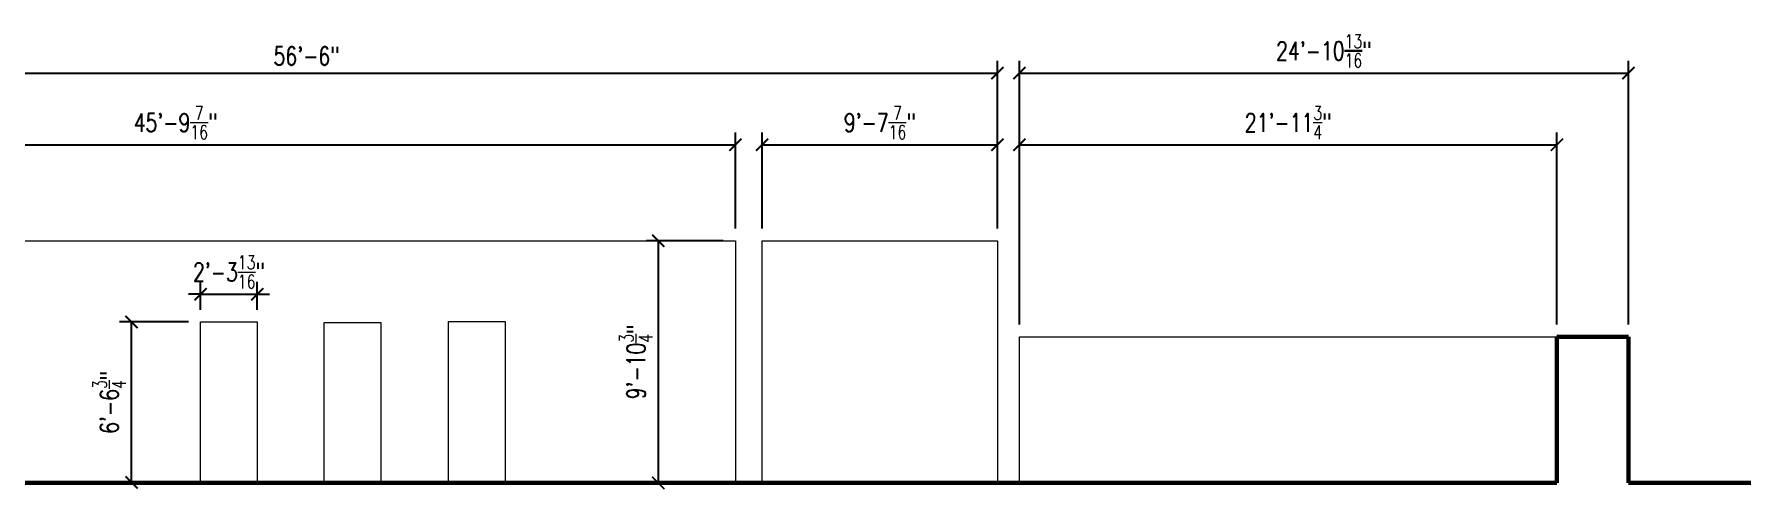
# Model space of a CAD drawing. Header units: inches. Extents: x -4012361 to -4008495, y 4010077 to 4012579.
# Drawn here: x -4011519 to -4010676, y 4011845 to 4012068 of the extents above; entities that cross this region are included whole.
import ezdxf

# ---------------------------------------------------------------- set-up
doc = ezdxf.new("R2010")
doc.units = ezdxf.units.IN
doc.header["$LTSCALE"] = 0.5
doc.header["$MEASUREMENT"] = 0
doc.layers.get('0').update_dxf_attribs({"color": 250})
doc.layers.get('Defpoints').update_dxf_attribs({"color": 250})
for name, color, linetype, lineweight in [('Cut', 250, 'Continuous', 60), ('Distant Edges', 250, 'Continuous', 18), ('Large Dimensions', 1, 'Continuous', 30), ('Small Dimensions', 170, 'Continuous', 15)]:
    doc.layers.add(name, color=color, linetype=linetype, lineweight=lineweight)
doc.styles.add('Arch-Dim', font='romans.shx', dxfattribs={"width": 0.75})
doc.dimstyles.new('Annotative', dxfattribs={"dimscale": 96, "dimtxt": 0.09375, "dimasz": 0.0625, "dimexe": 0.0625, "dimexo": 0.0625, "dimgap": 0.03125, "dimtad": 1, "dimdec": 4, "dimzin": 3, "dimdsep": 46, "dimlunit": 4, "dimtxsty": 'Arch-Dim', "dimblk": 'ARCHTICK', "dimcen": 0.09375, "dimazin": 2, "dimtfac": 0.75, "dimtdec": 4, "dimtix": 1, "dimtmove": 2, "dimatfit": 3, "dimfxl": 1, "dimtolj": 1, "dimtzin": 0, "dimarcsym": 0})

# ---------------------------------------------------------------- blocks, each defined once
blk = doc.blocks.new('_ArchTick')
at = {"color": 0, "linetype": 'ByBlock', "const_width": 0.15}
blk.add_lwpolyline([(-0.5, -0.5), (0.5, 0.5)], dxfattribs=at)
blk = doc.blocks.new('*D24')
at = {"layer": 'Defpoints', "color": 0, "transparency": 16777216}
for p in [(-4011046, 4012049.07), (-4011724, 4011966.82), (-4011046, 4011966.75)]:
    blk.add_point(p, dxfattribs=at)
at = {"layer": 'Large Dimensions', "color": 0, "lineweight": -2, "transparency": 16777216}
for p, q in [((-4011724, 4011972.82), (-4011724, 4012055.07)), ((-4011046, 4011972.75), (-4011046, 4012055.07)), ((-4011724, 4012049.07), (-4011046, 4012049.07))]:
    blk.add_line(p, q, dxfattribs=at)
at = {"layer": 'Large Dimensions', "color": 0, "lineweight": -2, "transparency": 16777216, "xscale": 6, "yscale": 6, "zscale": 6, "rotation": 180}
blk.add_blockref('_ArchTick', (-4011724, 4012049.07), dxfattribs=at)
at = {"layer": 'Large Dimensions', "color": 0, "lineweight": -2, "transparency": 16777216, "xscale": 6, "yscale": 6, "zscale": 6}
blk.add_blockref('_ArchTick', (-4011046, 4012049.07), dxfattribs=at)
at = {"layer": 'Large Dimensions', "color": 0, "transparency": 16777216, "insert": (-4011385, 4012057.42), "char_height": 9, "attachment_point": 5, "style": 'Arch-Dim'}
blk.add_mtext('\\A1;56\'-6"', dxfattribs=at)
blk = doc.blocks.new('*D25')
at = {"layer": 'Defpoints', "color": 0, "transparency": 16777216}
for p in [(-4011174.56, 4012013.88), (-4011724, 4011966.75), (-4011174.56, 4011966.75)]:
    blk.add_point(p, dxfattribs=at)
at = {"layer": 'Small Dimensions', "color": 0, "lineweight": -2, "transparency": 16777216}
for p, q in [((-4011724, 4011972.75), (-4011724, 4012019.88)), ((-4011174.56, 4011972.75), (-4011174.56, 4012019.88)), ((-4011724, 4012013.88), (-4011174.56, 4012013.88))]:
    blk.add_line(p, q, dxfattribs=at)
at = {"layer": 'Small Dimensions', "color": 0, "lineweight": -2, "transparency": 16777216, "xscale": 6, "yscale": 6, "zscale": 6, "rotation": 180}
blk.add_blockref('_ArchTick', (-4011724, 4012013.88), dxfattribs=at)
at = {"layer": 'Small Dimensions', "color": 0, "lineweight": -2, "transparency": 16777216, "xscale": 6, "yscale": 6, "zscale": 6}
blk.add_blockref('_ArchTick', (-4011174.56, 4012013.88), dxfattribs=at)
at = {"layer": 'Small Dimensions', "color": 0, "transparency": 16777216, "insert": (-4011449.28, 4012024.75), "char_height": 9, "attachment_point": 5, "style": 'Arch-Dim'}
blk.add_mtext('\\A1;45\'-9{\\H0.75x;\\S7/16;}"', dxfattribs=at)
blk = doc.blocks.new('*D26')
at = {"layer": 'Defpoints', "color": 0, "transparency": 16777216}
for p in [(-4011046, 4012013.88), (-4011161.44, 4011966.75), (-4011046, 4011966.75)]:
    blk.add_point(p, dxfattribs=at)
at = {"layer": 'Small Dimensions', "color": 0, "lineweight": -2, "transparency": 16777216}
for p, q in [((-4011161.44, 4011972.75), (-4011161.44, 4012019.88)), ((-4011046, 4011972.75), (-4011046, 4012019.88)), ((-4011161.44, 4012013.88), (-4011046, 4012013.88))]:
    blk.add_line(p, q, dxfattribs=at)
at = {"layer": 'Small Dimensions', "color": 0, "lineweight": -2, "transparency": 16777216, "xscale": 6, "yscale": 6, "zscale": 6, "rotation": 180}
blk.add_blockref('_ArchTick', (-4011161.44, 4012013.88), dxfattribs=at)
at = {"layer": 'Small Dimensions', "color": 0, "lineweight": -2, "transparency": 16777216, "xscale": 6, "yscale": 6, "zscale": 6}
blk.add_blockref('_ArchTick', (-4011046, 4012013.88), dxfattribs=at)
at = {"layer": 'Small Dimensions', "color": 0, "transparency": 16777216, "insert": (-4011103.72, 4012024.75), "char_height": 9, "attachment_point": 5, "style": 'Arch-Dim'}
blk.add_mtext('\\A1;9\'-7{\\H0.75x;\\S7/16;}"', dxfattribs=at)
blk = doc.blocks.new('*D27')
at = {"layer": 'Defpoints', "color": 0, "transparency": 16777216}
for p in [(-4010771.44, 4012013.88), (-4011035.19, 4011919.69), (-4010771.44, 4011919.69)]:
    blk.add_point(p, dxfattribs=at)
at = {"layer": 'Small Dimensions', "color": 0, "lineweight": -2, "transparency": 16777216}
for p, q in [((-4011035.19, 4011925.69), (-4011035.19, 4012019.88)), ((-4010771.44, 4011925.69), (-4010771.44, 4012019.88)), ((-4011035.19, 4012013.88), (-4010771.44, 4012013.88))]:
    blk.add_line(p, q, dxfattribs=at)
at = {"layer": 'Small Dimensions', "color": 0, "lineweight": -2, "transparency": 16777216, "xscale": 6, "yscale": 6, "zscale": 6, "rotation": 180}
blk.add_blockref('_ArchTick', (-4011035.19, 4012013.88), dxfattribs=at)
at = {"layer": 'Small Dimensions', "color": 0, "lineweight": -2, "transparency": 16777216, "xscale": 6, "yscale": 6, "zscale": 6}
blk.add_blockref('_ArchTick', (-4010771.44, 4012013.88), dxfattribs=at)
at = {"layer": 'Small Dimensions', "color": 0, "transparency": 16777216, "insert": (-4010903.31, 4012024.75), "char_height": 9, "attachment_point": 5, "style": 'Arch-Dim'}
blk.add_mtext('\\A1;21\'-11{\\H0.75x;\\S3/4;}"', dxfattribs=at)
blk = doc.blocks.new('*D53')
at = {"layer": 'Defpoints', "color": 0, "transparency": 16777216}
for p in [(-4011409.19, 4011940.57), (-4011437, 4011926.94), (-4011409.19, 4011926.94)]:
    blk.add_point(p, dxfattribs=at)
at = {"layer": 'Small Dimensions', "color": 0, "lineweight": -2, "transparency": 16777216}
for p, q in [((-4011437, 4011932.94), (-4011437, 4011946.57)), ((-4011409.19, 4011932.94), (-4011409.19, 4011946.57)), ((-4011437, 4011940.57), (-4011443, 4011940.57)), ((-4011437, 4011940.57), (-4011409.19, 4011940.57)), ((-4011409.19, 4011940.57), (-4011403.19, 4011940.57))]:
    blk.add_line(p, q, dxfattribs=at)
at = {"layer": 'Small Dimensions', "color": 0, "lineweight": -2, "transparency": 16777216, "xscale": 6, "yscale": 6, "zscale": 6}
blk.add_blockref('_ArchTick', (-4011437, 4011940.57), dxfattribs=at)
at = {"layer": 'Small Dimensions', "color": 0, "lineweight": -2, "transparency": 16777216, "xscale": 6, "yscale": 6, "zscale": 6, "rotation": 180}
blk.add_blockref('_ArchTick', (-4011409.19, 4011940.57), dxfattribs=at)
at = {"layer": 'Small Dimensions', "color": 0, "transparency": 16777216, "insert": (-4011423.09, 4011951.44), "char_height": 9, "attachment_point": 5, "style": 'Arch-Dim'}
blk.add_mtext('\\A1;2\'-3{\\H0.75x;\\S13/16;}"', dxfattribs=at)
blk = doc.blocks.new('*D54')
at = {"layer": 'Defpoints', "color": 0, "transparency": 16777216}
for p in [(-4011470.88, 4011926.94), (-4011437, 4011926.94), (-4011437, 4011848.19)]:
    blk.add_point(p, dxfattribs=at)
at = {"layer": 'Small Dimensions', "color": 0, "lineweight": -2, "transparency": 16777216}
for p, q in [((-4011443, 4011926.94), (-4011476.88, 4011926.94)), ((-4011470.88, 4011848.19), (-4011470.88, 4011926.94)), ((-4011443, 4011848.19), (-4011476.88, 4011848.19))]:
    blk.add_line(p, q, dxfattribs=at)
at = {"layer": 'Small Dimensions', "color": 0, "lineweight": -2, "transparency": 16777216, "xscale": 6, "yscale": 6, "zscale": 6}
for p, rotation in [((-4011470.88, 4011926.94), 90), ((-4011470.88, 4011848.19), 270)]:
    blk.add_blockref('_ArchTick', p, dxfattribs=dict(at, rotation=rotation))
at = {"layer": 'Small Dimensions', "color": 0, "transparency": 16777216, "insert": (-4011481.75, 4011887.57), "char_height": 9, "attachment_point": 5, "rotation": 90, "style": 'Arch-Dim'}
blk.add_mtext('\\A1;6\'-6{\\H0.75x;\\S3/4;}"', dxfattribs=at)
blk = doc.blocks.new('*D55')
at = {"layer": 'Defpoints', "color": 0, "transparency": 16777216}
for p in [(-4011174.56, 4011966.75), (-4011212.44, 4011848), (-4011174.56, 4011848)]:
    blk.add_point(p, dxfattribs=at)
at = {"layer": 'Small Dimensions', "color": 0, "lineweight": -2, "transparency": 16777216}
for p, q in [((-4011180.56, 4011966.75), (-4011218.44, 4011966.75)), ((-4011212.44, 4011966.75), (-4011212.44, 4011848)), ((-4011180.56, 4011848), (-4011218.44, 4011848))]:
    blk.add_line(p, q, dxfattribs=at)
at = {"layer": 'Small Dimensions', "color": 0, "lineweight": -2, "transparency": 16777216, "xscale": 6, "yscale": 6, "zscale": 6}
for p, rotation in [((-4011212.44, 4011966.75), 90), ((-4011212.44, 4011848), 270)]:
    blk.add_blockref('_ArchTick', p, dxfattribs=dict(at, rotation=rotation))
at = {"layer": 'Small Dimensions', "color": 0, "transparency": 16777216, "insert": (-4011223.31, 4011907.38), "char_height": 9, "attachment_point": 5, "rotation": 90, "style": 'Arch-Dim'}
blk.add_mtext('\\A1;9\'-10{\\H0.75x;\\S3/4;}"', dxfattribs=at)
blk = doc.blocks.new('*D56')
at = {"layer": 'Defpoints', "color": 0, "transparency": 16777216}
for p in [(-4010736.38, 4012049.07), (-4011035.19, 4011919.69), (-4010736.38, 4011919.69)]:
    blk.add_point(p, dxfattribs=at)
at = {"layer": 'Large Dimensions', "color": 0, "lineweight": -2, "transparency": 16777216}
for p, q in [((-4011035.19, 4011925.69), (-4011035.19, 4012055.07)), ((-4010736.38, 4011925.69), (-4010736.38, 4012055.07)), ((-4011035.19, 4012049.07), (-4010736.38, 4012049.07))]:
    blk.add_line(p, q, dxfattribs=at)
at = {"layer": 'Large Dimensions', "color": 0, "lineweight": -2, "transparency": 16777216, "xscale": 6, "yscale": 6, "zscale": 6, "rotation": 180}
blk.add_blockref('_ArchTick', (-4011035.19, 4012049.07), dxfattribs=at)
at = {"layer": 'Large Dimensions', "color": 0, "lineweight": -2, "transparency": 16777216, "xscale": 6, "yscale": 6, "zscale": 6}
blk.add_blockref('_ArchTick', (-4010736.38, 4012049.07), dxfattribs=at)
at = {"layer": 'Large Dimensions', "color": 0, "transparency": 16777216, "insert": (-4010885.78, 4012059.94), "char_height": 9, "attachment_point": 5, "style": 'Arch-Dim'}
blk.add_mtext('\\A1;24\'-10{\\H0.75x;\\S13/16;}"', dxfattribs=at)

msp = doc.modelspace()

# ---------------------------------------------------------------- linework, layer by layer
at = {"layer": 'Cut'}
for p, q in [((-4010771.4375, 4011848.00489), (-4010771.4375, 4011919.69239)), ((-4010771.4375, 4011919.69239), (-4010736.375, 4011919.69239)), ((-4010736.375, 4011919.69239), (-4010736.375, 4011848.00489)), ((-4011916.375, 4011848.00489), (-4010771.4375, 4011848.00489)), ((-4010736.375, 4011848.00489), (-4010676.375, 4011848.00489))]:
    msp.add_line(p, q, dxfattribs=at)
at = {"layer": 'Distant Edges'}
for p, q in [((-4011724, 4011966.75489), (-4011174.5625, 4011966.75489)), ((-4011174.5625, 4011966.75489), (-4011174.5625, 4011848.00489)), ((-4011161.4375, 4011848.06739), (-4011161.4375, 4011966.75489)), ((-4011161.4375, 4011966.75489), (-4011046, 4011966.75489)), ((-4011046, 4011966.75489), (-4011046, 4011848.12989)), ((-4011035.1875, 4011847.75489), (-4011035.1875, 4011919.69239)), ((-4011035.1875, 4011919.69239), (-4010771.4375, 4011919.69239))]:
    msp.add_line(p, q, dxfattribs=at)
for points in [[(-4011437, 4011848.19239), (-4011437, 4011926.94239), (-4011409.1875, 4011926.94239), (-4011409.1875, 4011848.00489)], [(-4011376.37501, 4011847.87988), (-4011376.37501, 4011926.62988), (-4011348.56251, 4011926.62988), (-4011348.56251, 4011847.69238)], [(-4011315.43751, 4011848.37988), (-4011315.43751, 4011927.12988), (-4011287.62501, 4011927.12988), (-4011287.62501, 4011848.19238)]]:
    msp.add_lwpolyline(points, dxfattribs=at)

# ---------------------------------------------------------------- dimensions: what is measured, and where the dimension line sits
at = {"layer": 'Large Dimensions'}
for base, p1, p2, picture, middle in [((-4011046, 4012049.06739), (-4011724, 4011966.81739), (-4011046, 4011966.75489), '*D24', (-4011385, 4012057.42453)), ((-4010736.375, 4012049.06739), (-4011035.1875, 4011919.69239), (-4010736.375, 4011919.69239), '*D56', (-4010885.78125, 4012059.94239))]:
    dim = msp.add_linear_dim(base=base, p1=p1, p2=p2, dimstyle='Annotative', dxfattribs=at)
    dim.commit()
    dim.dimension.update_dxf_attribs({"geometry": picture, "text_midpoint": middle})
at = {"layer": 'Small Dimensions'}
for base, p1, p2, picture, middle in [((-4011174.5625, 4012013.87989), (-4011724, 4011966.75489), (-4011174.5625, 4011966.75489), '*D25', (-4011449.28125, 4012024.75489)), ((-4011046, 4012013.87988), (-4011161.4375, 4011966.75489), (-4011046, 4011966.75489), '*D26', (-4011103.71875, 4012024.75488)), ((-4010771.4375, 4012013.87988), (-4011035.1875, 4011919.69239), (-4010771.4375, 4011919.69239), '*D27', (-4010903.3125, 4012024.75488)), ((-4011409.1875, 4011940.56739), (-4011437, 4011926.94239), (-4011409.1875, 4011926.94239), '*D53', (-4011423.09375, 4011951.44239))]:
    dim = msp.add_linear_dim(base=base, p1=p1, p2=p2, dimstyle='Annotative', dxfattribs=at)
    dim.commit()
    dim.dimension.update_dxf_attribs({"geometry": picture, "text_midpoint": middle})
for base, p1, p2, picture, middle in [((-4011212.4375, 4011848.00489), (-4011174.5625, 4011966.75489), (-4011174.5625, 4011848.00489), '*D55', (-4011223.3125, 4011907.37989)), ((-4011470.875, 4011926.94239), (-4011437, 4011848.19239), (-4011437, 4011926.94239), '*D54', (-4011481.75, 4011887.56739))]:
    dim = msp.add_linear_dim(base=base, p1=p1, p2=p2, angle=90, dimstyle='Annotative', dxfattribs=at)
    dim.commit()
    dim.dimension.update_dxf_attribs({"geometry": picture, "text_midpoint": middle})

doc.saveas('drawing.dxf')
